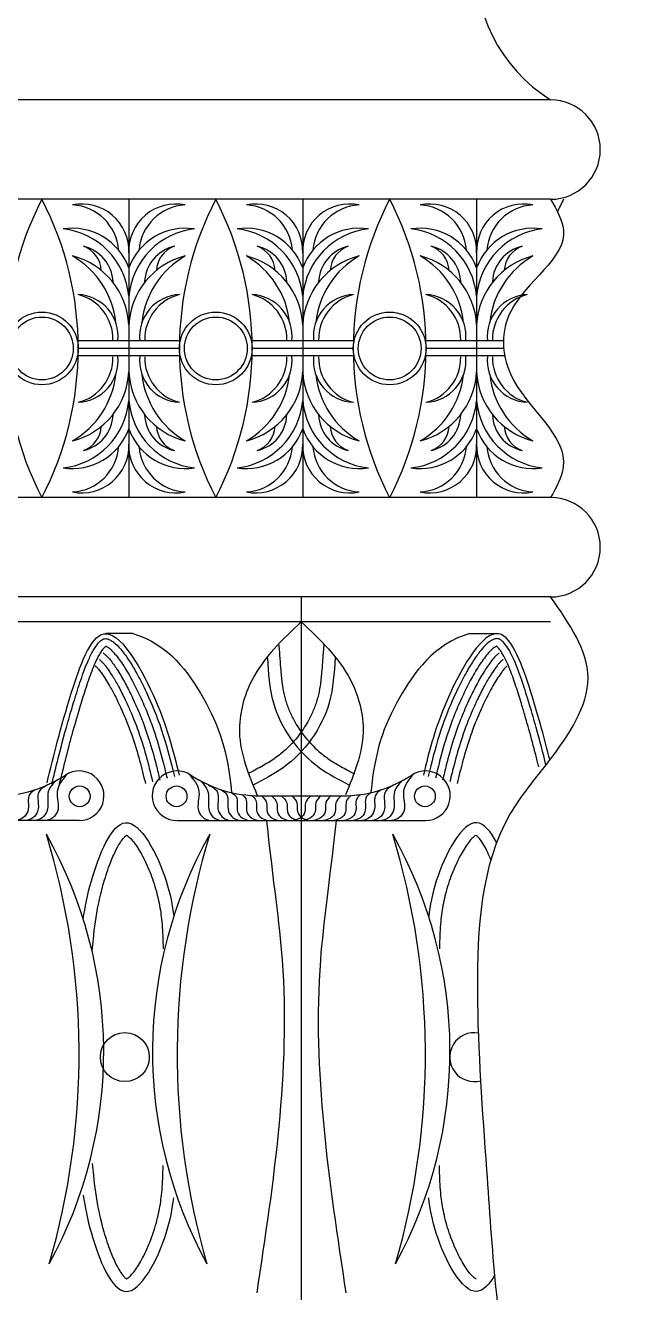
# Model space of a CAD drawing. Extents: x 15151 to 53333, y -36484 to -6005.
# Drawn here: x 44020.4 to 44164.4, y -13826.5 to -13526.6 of the extents above; entities that cross this region are included whole.
import ezdxf

# ---------------------------------------------------------------- set-up
doc = ezdxf.new("R2010")
doc.units = 0
doc.header["$MEASUREMENT"] = 0
for name, color, linetype in [('3', 3, 'CONTINUOUS'), ('4', 4, 'CONTINUOUS'), ('7', 7, 'CONTINUOUS')]:
    doc.layers.add(name, color=color, linetype=linetype)

# ---------------------------------------------------------------- blocks, each defined once
blk = doc.blocks.new('A$C79132812')
at = {"layer": '3'}
for p, q in [((689.8, 1717.17), (210.2, 1717.17)), ((520, 1677.17), (520, 1557.17)), ((590, 1677.17), (590, 1557.17)), ((660, 1677.17), (660, 1557.17)), ((540.36, 1620.17), (499.64, 1620.17)), ((540.36, 1617.17), (499.64, 1617.17)), ((610.36, 1620.17), (569.64, 1620.17)), ((610.36, 1617.17), (569.64, 1617.17)), ((670.8, 1620.17), (639.64, 1620.17)), ((670.9, 1617.17), (639.64, 1617.17)), ((540.36, 1614.17), (499.64, 1614.17)), ((540.36, 1614.17), (499.64, 1614.17)), ((610.36, 1614.17), (569.64, 1614.17)), ((610.36, 1614.17), (569.64, 1614.17)), ((671.31, 1614.17), (639.64, 1614.17)), ((671.31, 1614.17), (639.64, 1614.17)), ((689.8, 1517.17), (210.2, 1517.17)), ((589.41, 1517.17), (589.41, 1017.17)), ((689.8, 1507.17), (203.42, 1507.17)), ((521.64, 1502.4), (510.69, 1502.4)), ((657.18, 1502.4), (668.15, 1502.4)), ((572.58, 1437.17), (606.24, 1437.17)), ((500, 1427.17), (400, 1427.17)), ((539.41, 1427.17), (639.41, 1427.17))]:
    blk.add_line(p, q, dxfattribs=at)
for centre, radius in [((485, 1617.17), 14.64), ((485, 1617.17), 12.64), ((555, 1617.17), 14.64), ((555, 1617.17), 12.64), ((625, 1617.17), 14.64), ((625, 1617.17), 12.64), ((500.21, 1436.95), 4.18), ((539.2, 1436.95), 4.18), ((639.2, 1436.95), 4.18), ((518.39, 1332), 9.84)]:
    blk.add_circle(centre, radius, dxfattribs=at)
for centre, radius, start, end in [((600.67, 1617.17), 130.31, 152.5844, 207.4156), ((369.33, 1617.17), 130.31, 332.5844, 27.4156), ((501.11, 1656.39), 18.9, 357.7186, 101.5581), ((496.26, 1655.27), 19.67, 4.309, 86.8947), ((538.89, 1656.39), 18.9, 78.4419, 182.2814), ((543.74, 1655.27), 19.67, 93.1053, 175.691), ((670.67, 1617.17), 130.31, 152.5844, 207.4156), ((439.33, 1617.17), 130.31, 332.5844, 27.4156), ((571.11, 1656.39), 18.9, 357.7186, 101.5581), ((566.26, 1655.27), 19.67, 4.309, 86.8947), ((608.89, 1656.39), 18.9, 78.4419, 182.2814), ((613.74, 1655.27), 19.67, 93.1053, 175.691), ((740.67, 1617.17), 130.31, 152.5844, 207.4156), ((509.33, 1617.17), 130.31, 332.5844, 27.4156), ((641.11, 1656.39), 18.9, 357.7186, 101.5581), ((636.26, 1655.27), 19.67, 4.309, 86.8947), ((678.89, 1656.39), 18.9, 78.4419, 182.2814), ((683.74, 1655.27), 19.67, 93.1053, 175.691), ((810.67, 1617.17), 130.31, 152.5844, 155.0292), ((497.22, 1641.34), 24.2, 19.8702, 98.722), ((490.26, 1635.58), 29.85, 5.0414, 83.6775), ((549.74, 1635.58), 29.85, 96.3225, 174.9586), ((542.78, 1641.34), 24.2, 81.278, 160.1298), ((567.22, 1641.34), 24.2, 19.8702, 98.722), ((560.26, 1635.58), 29.85, 5.0414, 83.6775), ((619.74, 1635.58), 29.85, 96.3225, 174.9586), ((612.78, 1641.34), 24.2, 81.278, 160.1298), ((637.22, 1641.34), 24.2, 19.8702, 98.722), ((630.26, 1635.58), 29.85, 5.0414, 83.6775), ((689.74, 1635.58), 29.85, 96.3225, 174.9586), ((682.78, 1641.34), 24.2, 81.278, 160.1298), ((497.98, 1647.98), 10.94, 3.0309, 70.2122), ((498.24, 1643.26), 15.41, 2.5457, 77.0789), ((541.76, 1643.26), 15.41, 102.9211, 177.4543), ((542.02, 1647.98), 10.94, 109.7878, 176.9691), ((567.98, 1647.98), 10.94, 3.0309, 70.2122), ((568.24, 1643.26), 15.41, 2.5457, 77.0789), ((611.76, 1643.26), 15.41, 102.9211, 177.4543), ((612.02, 1647.98), 10.94, 109.7878, 176.9691), ((637.98, 1647.98), 10.94, 3.0309, 70.2122), ((638.24, 1643.26), 15.41, 2.5457, 77.0789), ((681.76, 1643.26), 15.41, 102.9211, 177.4543), ((682.02, 1647.98), 10.94, 109.7878, 176.9691), ((489.86, 1625.15), 30.18, 2.7959, 75.6746), ((479.58, 1623.79), 35.37, 6.2456, 59.8942), ((550.14, 1625.15), 30.18, 104.3254, 177.2041), ((560.42, 1623.79), 35.37, 120.1058, 173.7544), ((549.58, 1623.79), 35.37, 6.2456, 59.8942), ((559.86, 1625.15), 30.18, 2.7959, 75.6746), ((620.14, 1625.15), 30.18, 104.3254, 177.2041), ((630.42, 1623.79), 35.37, 120.1058, 173.7544), ((629.86, 1625.15), 30.18, 2.7959, 75.6746), ((619.58, 1623.79), 35.37, 6.2456, 59.8942), ((690.14, 1625.15), 30.18, 104.3254, 177.2041), ((700.42, 1623.79), 35.37, 120.1058, 173.7544), ((495.1, 1620.88), 18.52, 358.8044, 75.9594), ((498.91, 1622.07), 16.79, 353.888, 87.6627), ((541.09, 1622.07), 16.79, 92.3373, 186.112), ((544.9, 1620.88), 18.52, 104.0406, 181.1956), ((568.91, 1622.07), 16.79, 353.888, 87.6627), ((565.1, 1620.88), 18.52, 358.8044, 75.9594), ((611.09, 1622.07), 16.79, 92.3373, 186.112), ((614.9, 1620.88), 18.52, 104.0406, 181.1956), ((635.1, 1620.88), 18.52, 358.8044, 75.9594), ((638.91, 1622.07), 16.79, 353.888, 87.6627), ((681.09, 1622.07), 16.79, 92.3373, 186.112), ((684.9, 1620.88), 18.52, 104.0406, 181.1956), ((498.91, 1612.28), 16.79, 272.3373, 6.112), ((495.1, 1613.46), 18.52, 284.0406, 1.1956), ((541.09, 1612.28), 16.79, 173.888, 267.6627), ((544.9, 1613.46), 18.52, 178.8044, 255.9594), ((568.91, 1612.28), 16.79, 272.3373, 6.112), ((565.1, 1613.46), 18.52, 284.0406, 1.1956), ((611.09, 1612.28), 16.79, 173.888, 267.6627), ((614.9, 1613.46), 18.52, 178.8044, 255.9594), ((638.91, 1612.28), 16.79, 272.3373, 6.112), ((635.1, 1613.46), 18.52, 284.0406, 1.1956), ((681.09, 1612.28), 16.79, 173.888, 267.6627), ((684.9, 1613.46), 18.52, 178.8044, 255.9594), ((489.86, 1609.2), 30.18, 284.3254, 357.2041), ((479.58, 1610.56), 35.37, 300.1058, 353.7544), ((550.14, 1609.2), 30.18, 182.7959, 255.6746), ((560.42, 1610.56), 35.37, 186.2456, 239.8942), ((559.86, 1609.2), 30.18, 284.3254, 357.2041), ((549.58, 1610.56), 35.37, 300.1058, 353.7544), ((620.14, 1609.2), 30.18, 182.7959, 255.6746), ((630.42, 1610.56), 35.37, 186.2456, 239.8942), ((629.86, 1609.2), 30.18, 284.3254, 357.2041), ((619.58, 1610.56), 35.37, 300.1058, 353.7544), ((690.14, 1609.2), 30.18, 182.7959, 255.6746), ((700.42, 1610.56), 35.37, 186.2456, 239.8942), ((490.26, 1598.76), 29.85, 276.3225, 354.9586), ((549.74, 1598.76), 29.85, 185.0414, 263.6775), ((560.26, 1598.76), 29.85, 276.3225, 354.9586), ((619.74, 1598.76), 29.85, 185.0414, 263.6775), ((630.26, 1598.76), 29.85, 276.3225, 354.9586), ((689.74, 1598.76), 29.85, 185.0414, 263.6775), ((498.24, 1591.09), 15.41, 282.9211, 357.4543), ((541.76, 1591.09), 15.41, 182.5457, 257.0789), ((568.24, 1591.09), 15.41, 282.9211, 357.4543), ((611.76, 1591.09), 15.41, 182.5457, 257.0789), ((638.24, 1591.09), 15.41, 282.9211, 357.4543), ((681.76, 1591.09), 15.41, 182.5457, 257.0789), ((497.22, 1593.01), 24.2, 261.278, 340.1298), ((497.98, 1586.36), 10.94, 289.7878, 356.9691), ((542.78, 1593.01), 24.2, 199.8702, 278.722), ((542.02, 1586.36), 10.94, 183.0309, 250.2122), ((567.22, 1593.01), 24.2, 261.278, 340.1298), ((567.98, 1586.36), 10.94, 289.7878, 356.9691), ((612.78, 1593.01), 24.2, 199.8702, 278.722), ((612.02, 1586.36), 10.94, 183.0309, 250.2122), ((637.22, 1593.01), 24.2, 261.278, 340.1298), ((637.98, 1586.36), 10.94, 289.7878, 356.9691), ((682.78, 1593.01), 24.2, 199.8702, 278.722), ((682.02, 1586.36), 10.94, 183.0309, 250.2122), ((501.11, 1577.95), 18.9, 258.4419, 2.2814), ((496.26, 1579.08), 19.67, 273.1053, 355.691), ((538.89, 1577.95), 18.9, 177.7186, 281.5581), ((543.74, 1579.08), 19.67, 184.309, 266.8947), ((571.11, 1577.95), 18.9, 258.4419, 2.2814), ((566.26, 1579.08), 19.67, 273.1053, 355.691), ((608.89, 1577.95), 18.9, 177.7186, 281.5581), ((613.74, 1579.08), 19.67, 184.309, 266.8947), ((641.11, 1577.95), 18.9, 258.4419, 2.2814), ((636.26, 1579.08), 19.67, 273.1053, 355.691), ((678.89, 1577.95), 18.9, 177.7186, 281.5581), ((683.74, 1579.08), 19.67, 184.309, 266.8947), ((466.83, 1487.17), 50, 270, 303.5573), ((500, 1437.17), 10, 270, 123.5573), ((539.41, 1437.17), 10, 56.4427, 270), ((572.58, 1487.17), 50, 236.4427, 270), ((606.24, 1487.17), 50, 270, 303.5573), ((639.41, 1437.17), 10, 270, 123.5573), ((332.55, 1334.2), 177.33, 331.2126, 29.5518), ((196.76, 1333.29), 303.21, 343.8207, 16.9438), ((706.86, 1334.2), 177.33, 150.4482, 208.7874), ((842.65, 1333.29), 303.21, 163.0562, 196.1793), ((336.17, 1333.29), 303.21, 343.8207, 16.9438), ((471.96, 1334.2), 177.33, 331.2126, 29.5518), ((659.04, 1331.99), 9.84, 79.7082, 285.7338)]:
    blk.add_arc(centre, radius, start, end, dxfattribs=at)
for points in [[(589.41, 1507.17), (569.64, 1483.81), (564.52, 1462.66), (571.57, 1437.58)], [(589.41, 1507.17), (609.18, 1483.81), (614.3, 1462.66), (607.25, 1437.58)], [(487.08, 1442.35), (496.96, 1478.79), (509.87, 1502.33), (529.63, 1478.03), (540.26, 1445.39)], [(603.02, 1492.66), (600.65, 1474.6), (582.1, 1448.47), (570.21, 1441.58)], [(575.8, 1492.66), (578.17, 1474.6), (596.72, 1448.47), (608.61, 1441.58)], [(490.99, 1443.58), (487.58, 1438.84), (486.99, 1430.85), (485.07, 1428.33), (482.25, 1427.15)], [(490.99, 1443.58), (487.58, 1438.84), (486.99, 1430.85), (485.07, 1428.33), (482.25, 1427.15)], [(495.27, 1446.01), (491.18, 1438.84), (491.27, 1430.85), (489.34, 1428.33), (486.53, 1427.15)], [(495.27, 1446.01), (491.18, 1438.84), (491.27, 1430.85), (489.34, 1428.33), (486.53, 1427.15)], [(544.14, 1446.01), (548.24, 1438.84), (548.14, 1430.85), (550.07, 1428.33), (552.88, 1427.15)], [(544.14, 1446.01), (548.24, 1438.84), (548.14, 1430.85), (550.07, 1428.33), (552.88, 1427.15)], [(548.42, 1443.58), (551.83, 1438.84), (552.42, 1430.85), (554.34, 1428.33), (557.16, 1427.15)], [(548.42, 1443.58), (551.83, 1438.84), (552.42, 1430.85), (554.34, 1428.33), (557.16, 1427.15)], [(630.4, 1443.58), (626.99, 1438.84), (626.4, 1430.85), (624.48, 1428.33), (621.66, 1427.15)], [(630.4, 1443.58), (626.99, 1438.84), (626.4, 1430.85), (624.48, 1428.33), (621.66, 1427.15)], [(634.68, 1446.01), (630.59, 1438.84), (630.68, 1430.85), (628.75, 1428.33), (625.94, 1427.15)], [(634.68, 1446.01), (630.59, 1438.84), (630.68, 1430.85), (628.75, 1428.33), (625.94, 1427.15)], [(482.17, 1439.56), (480.13, 1437.84), (479.28, 1430.85), (477.35, 1428.33), (474.54, 1427.15)], [(482.17, 1439.56), (480.13, 1437.84), (479.28, 1430.85), (477.35, 1428.33), (474.54, 1427.15)], [(487.29, 1441.5), (483.88, 1438.84), (483.29, 1430.85), (481.36, 1428.33), (478.55, 1427.15)], [(487.29, 1441.5), (483.88, 1438.84), (483.29, 1430.85), (481.36, 1428.33), (478.55, 1427.15)], [(552.12, 1441.5), (555.53, 1438.84), (556.12, 1430.85), (558.05, 1428.33), (560.86, 1427.15)], [(552.12, 1441.5), (555.53, 1438.84), (556.12, 1430.85), (558.05, 1428.33), (560.86, 1427.15)], [(557.24, 1439.56), (559.28, 1437.84), (560.13, 1430.85), (562.06, 1428.33), (564.87, 1427.15)], [(557.24, 1439.56), (559.28, 1437.84), (560.13, 1430.85), (562.06, 1428.33), (564.87, 1427.15)], [(561.3, 1438.5), (563.14, 1436.81), (563.79, 1430.67), (565.72, 1428.16), (568.48, 1427.22)], [(561.3, 1438.5), (563.14, 1436.81), (563.79, 1430.67), (565.72, 1428.16), (568.48, 1427.22)], [(617.52, 1438.5), (615.68, 1436.81), (615.03, 1430.67), (613.1, 1428.16), (610.34, 1427.22)], [(617.52, 1438.5), (615.68, 1436.81), (615.03, 1430.67), (613.1, 1428.16), (610.34, 1427.22)], [(621.58, 1439.56), (619.54, 1437.84), (618.69, 1430.85), (616.76, 1428.33), (613.95, 1427.15)], [(621.58, 1439.56), (619.54, 1437.84), (618.69, 1430.85), (616.76, 1428.33), (613.95, 1427.15)], [(626.7, 1441.5), (623.29, 1438.84), (622.7, 1430.85), (620.77, 1428.33), (617.96, 1427.15)], [(626.7, 1441.5), (623.29, 1438.84), (622.7, 1430.85), (620.77, 1428.33), (617.96, 1427.15)], [(565.56, 1437.71), (567.1, 1435.88), (567.53, 1430.67), (569.46, 1428.16), (572.22, 1427.22)], [(565.56, 1437.71), (567.1, 1435.88), (567.53, 1430.67), (569.46, 1428.16), (572.22, 1427.22)], [(569.36, 1437.36), (571.14, 1435.28), (571.57, 1430.67), (573.5, 1428.16), (576.26, 1427.22)], [(569.36, 1437.36), (571.14, 1435.28), (571.57, 1430.67), (573.5, 1428.16), (576.26, 1427.22)], [(573.37, 1437.15), (575.44, 1434.38), (575.73, 1430.67), (577.65, 1428.16), (580.42, 1427.22)], [(573.37, 1437.15), (575.44, 1434.38), (575.73, 1430.67), (577.65, 1428.16), (580.42, 1427.22)], [(577.48, 1437.15), (579.54, 1434.38), (579.83, 1430.67), (581.75, 1428.16), (584.52, 1427.22)], [(577.48, 1437.15), (579.54, 1434.38), (579.83, 1430.67), (581.75, 1428.16), (584.52, 1427.22)], [(581.51, 1437.15), (583.57, 1434.38), (583.86, 1430.67), (585.79, 1428.16), (588.55, 1427.22)], [(581.51, 1437.15), (583.57, 1434.38), (583.86, 1430.67), (585.79, 1428.16), (588.55, 1427.22)], [(585.61, 1437.15), (587.67, 1434.38), (587.96, 1430.67), (589.89, 1428.16), (592.65, 1427.22)], [(585.61, 1437.15), (587.67, 1434.38), (587.96, 1430.67), (589.89, 1428.16), (592.65, 1427.22)], [(593.21, 1437.15), (591.15, 1434.38), (590.86, 1430.67), (588.93, 1428.16), (586.17, 1427.22)], [(593.21, 1437.15), (591.15, 1434.38), (590.86, 1430.67), (588.93, 1428.16), (586.17, 1427.22)], [(597.31, 1437.15), (595.25, 1434.38), (594.96, 1430.67), (593.03, 1428.16), (590.27, 1427.22)], [(597.31, 1437.15), (595.25, 1434.38), (594.96, 1430.67), (593.03, 1428.16), (590.27, 1427.22)], [(601.34, 1437.15), (599.28, 1434.38), (598.99, 1430.67), (597.07, 1428.16), (594.3, 1427.22)], [(601.34, 1437.15), (599.28, 1434.38), (598.99, 1430.67), (597.07, 1428.16), (594.3, 1427.22)], [(605.45, 1437.15), (603.38, 1434.38), (603.09, 1430.67), (601.17, 1428.16), (598.4, 1427.22)], [(605.45, 1437.15), (603.38, 1434.38), (603.09, 1430.67), (601.17, 1428.16), (598.4, 1427.22)], [(609.46, 1437.36), (607.68, 1435.28), (607.25, 1430.67), (605.32, 1428.16), (602.56, 1427.22)], [(609.46, 1437.36), (607.68, 1435.28), (607.25, 1430.67), (605.32, 1428.16), (602.56, 1427.22)], [(613.26, 1437.71), (611.72, 1435.88), (611.29, 1430.67), (609.36, 1428.16), (606.6, 1427.22)], [(613.26, 1437.71), (611.72, 1435.88), (611.29, 1430.67), (609.36, 1428.16), (606.6, 1427.22)]]:
    blk.add_spline(points, degree=3, dxfattribs=at)
for points, knots in [([(489.02, 1441.88), (489.61, 1444.3), (490.2, 1446.71), (492.02, 1454.07), (493.31, 1459.12), (495.65, 1467.52), (496.52, 1470.53), (497.87, 1474.99), (498.27, 1476.3), (499.52, 1480.29), (500.41, 1483.08), (502.09, 1487.77), (502.83, 1489.72), (504.27, 1492.99), (504.95, 1494.37), (506.32, 1496.77), (507.02, 1497.8), (508.14, 1499.07), (508.56, 1499.46), (509.28, 1499.98), (509.58, 1500.15), (510.12, 1500.35), (510.35, 1500.39), (510.87, 1500.41), (511.16, 1500.37), (511.82, 1500.18), (512.18, 1500.03), (512.98, 1499.59), (513.41, 1499.31), (514.76, 1498.25), (515.75, 1497.27), (517.75, 1494.93), (518.76, 1493.55), (520.78, 1490.54), (521.78, 1488.91), (523.94, 1485.1), (525.09, 1482.9), (526.79, 1479.41), (527.39, 1478.12), (529.74, 1472.92), (531.19, 1469.26), (534.5, 1459.9), (535.95, 1454.53), (537.62, 1447.79), (537.97, 1446.35), (538.32, 1444.91)], [0, 0, 0, 0, 8.341941, 8.341941, 25.025824, 25.025824, 33.76745, 33.76745, 37.263861, 37.263861, 44.256683, 44.256683, 49.482402, 49.482402, 53.862154, 53.862154, 58.241906, 58.241906, 61.065184, 61.065184, 63.392367, 63.392367, 65.71955, 65.71955, 68.046734, 68.046734, 70.373917, 70.373917, 72.701101, 72.701101, 77.44031, 77.44031, 82.179519, 82.179519, 86.918728, 86.918728, 92.762896, 92.762896, 96.225753, 96.225753, 107.031878, 107.031878, 125.29232, 125.29232, 130.248302, 130.248302, 130.248302, 130.248302]), ([(521.64, 1502.4), (535.99, 1498.28), (553.54, 1473.35), (559.73, 1455.35), (561.39, 1438.44)], [65.848811, 65.848811, 65.848811, 65.848811, 95.913827, 130.248302, 130.248302, 130.248302, 130.248302]), ([(657.18, 1502.4), (642.83, 1498.28), (625.28, 1473.35), (619.09, 1455.35), (617.43, 1438.44)], [65.848811, 65.848811, 65.848811, 65.848811, 95.913827, 130.248302, 130.248302, 130.248302, 130.248302]), ([(689.48, 1451.58), (687.45, 1459.68), (682.89, 1476.8), (669.51, 1515.46), (645.61, 1474.39), (640.98, 1455.35), (638.56, 1445.39)], [10.514127, 10.514127, 10.514127, 10.514127, 37.756103, 64.602266, 95.913827, 130.248302, 130.248302, 130.248302, 130.248302]), ([(687.92, 1449.55), (686.74, 1454.34), (685.47, 1459.27), (683.17, 1467.52), (682.3, 1470.53), (680.95, 1474.99), (680.55, 1476.3), (679.3, 1480.29), (678.41, 1483.08), (676.74, 1487.77), (675.99, 1489.72), (674.55, 1492.99), (673.88, 1494.37), (672.5, 1496.77), (671.8, 1497.8), (670.68, 1499.07), (670.26, 1499.46), (669.54, 1499.98), (669.24, 1500.15), (668.7, 1500.35), (668.47, 1500.39), (667.95, 1500.41), (667.66, 1500.37), (667, 1500.18), (666.64, 1500.03), (665.84, 1499.59), (665.41, 1499.31), (664.06, 1498.25), (663.07, 1497.27), (661.07, 1494.93), (660.06, 1493.55), (658.04, 1490.54), (657.04, 1488.91), (654.88, 1485.1), (653.74, 1482.9), (652.03, 1479.41), (651.43, 1478.12), (649.08, 1472.92), (647.63, 1469.26), (644.32, 1459.9), (642.88, 1454.53), (641.2, 1447.79), (640.85, 1446.35), (640.5, 1444.91)], [8.780139, 8.780139, 8.780139, 8.780139, 25.025824, 25.025824, 33.76745, 33.76745, 37.263861, 37.263861, 44.256683, 44.256683, 49.482402, 49.482402, 53.862154, 53.862154, 58.241906, 58.241906, 61.065184, 61.065184, 63.392367, 63.392367, 65.71955, 65.71955, 68.046734, 68.046734, 70.373917, 70.373917, 72.701101, 72.701101, 77.44031, 77.44031, 82.179519, 82.179519, 86.918728, 86.918728, 92.762896, 92.762896, 96.225753, 96.225753, 107.031878, 107.031878, 125.29232, 125.29232, 130.248302, 130.248302, 130.248302, 130.248302]), ([(491.94, 1441.17), (492.35, 1442.87), (492.76, 1444.56), (494.02, 1449.68), (494.88, 1453.13), (496.25, 1458.37), (496.69, 1460.03), (498.09, 1465.14), (499.11, 1468.71), (500.62, 1473.73), (501, 1474.95), (502.16, 1478.68), (502.98, 1481.28), (504.72, 1486.29), (505.64, 1488.7), (507.01, 1491.74), (507.44, 1492.62), (508.24, 1494.11), (508.6, 1494.72), (509.31, 1495.79), (509.65, 1496.24), (510.19, 1496.86), (510.41, 1497.07), (510.66, 1497.28), (510.72, 1497.32), (510.77, 1497.36)], [0, 0, 0, 0, 5.85766, 5.85766, 17.572979, 17.572979, 22.87564, 22.87564, 33.480964, 33.480964, 36.785349, 36.785349, 43.394119, 43.394119, 50.002889, 50.002889, 52.991099, 52.991099, 55.599234, 55.599234, 58.207369, 58.207369, 60.376471, 60.376471, 61.345049, 61.345049, 61.345049, 61.345049]), ([(509.67, 1494.56), (509.69, 1494.56), (509.72, 1494.54), (509.85, 1494.46), (509.98, 1494.37), (510.25, 1494.17), (510.38, 1494.06), (510.68, 1493.79), (510.85, 1493.63), (511.2, 1493.29), (511.39, 1493.09), (511.97, 1492.46), (512.39, 1491.98), (513.26, 1490.87), (513.71, 1490.26), (514.63, 1488.95), (515.1, 1488.25), (516.59, 1485.9), (517.63, 1484.11), (519.62, 1480.4), (520.58, 1478.48), (522.06, 1475.36), (522.61, 1474.15), (523.64, 1471.8), (524.13, 1470.65), (525.05, 1468.39), (525.48, 1467.29), (526.7, 1464.04), (527.42, 1461.95), (529.21, 1456.34), (530.14, 1452.92), (531.52, 1447.5), (532, 1445.51), (532.49, 1443.5)], [70.114524, 70.114524, 70.114524, 70.114524, 71.036234, 71.036234, 72.593695, 72.593695, 73.808868, 73.808868, 75.02404, 75.02404, 76.239212, 76.239212, 78.669556, 78.669556, 81.099901, 81.099901, 83.530245, 83.530245, 88.844578, 88.844578, 94.158911, 94.158911, 97.587594, 97.587594, 101.016276, 101.016276, 104.444958, 104.444958, 111.302323, 111.302323, 123.298626, 123.298626, 130.248302, 130.248302, 130.248302, 130.248302]), ([(510.77, 1497.36), (510.83, 1497.34), (510.9, 1497.3), (511.13, 1497.19), (511.29, 1497.1), (511.66, 1496.86), (511.87, 1496.71), (512.32, 1496.34), (512.57, 1496.13), (513.32, 1495.43), (513.86, 1494.86), (514.98, 1493.55), (515.56, 1492.81), (516.73, 1491.2), (517.33, 1490.32), (519.09, 1487.58), (520.25, 1485.57), (522.48, 1481.41), (523.54, 1479.27), (525.07, 1475.98), (525.6, 1474.8), (526.6, 1472.5), (527.07, 1471.38), (528.41, 1468.07), (529.2, 1465.95), (531.33, 1459.77), (532.44, 1455.89), (534.13, 1449.44), (534.76, 1446.84), (535.4, 1444.21)], [68.809994, 68.809994, 68.809994, 68.809994, 69.856146, 69.856146, 71.379865, 71.379865, 72.903584, 72.903584, 74.427303, 74.427303, 77.365029, 77.365029, 80.302755, 80.302755, 83.240482, 83.240482, 89.015495, 89.015495, 94.790508, 94.790508, 98.088393, 98.088393, 101.386278, 101.386278, 107.982047, 107.982047, 121.173586, 121.173586, 130.248302, 130.248302, 130.248302, 130.248302]), ([(598.51, 1498.36), (597.99, 1492.26), (597.95, 1491.57), (597.82, 1489.51), (597.73, 1488.16), (597.46, 1484.99), (597.27, 1483.2), (596.75, 1479.82), (596.43, 1478.22), (595.83, 1475.92), (595.62, 1475.18), (595.13, 1473.71), (594.87, 1472.98), (594.01, 1470.8), (593.34, 1469.36), (591.1, 1465.15), (589.28, 1462.46), (585.14, 1457.54), (582.82, 1455.3), (579.56, 1452.78), (578.77, 1452.22), (577.15, 1451.13), (576.31, 1450.61), (573.73, 1449.07), (571.92, 1448.09), (569.35, 1446.75), (568.64, 1446.39), (567.93, 1446.02)], [0, 0, 0, 0, 2.076355, 2.076355, 6.229064, 6.229064, 11.958127, 11.958127, 17.385147, 17.385147, 19.99202, 19.99202, 22.598893, 22.598893, 27.812639, 27.812639, 38.240131, 38.240131, 48.667623, 48.667623, 51.897343, 51.897343, 55.127064, 55.127064, 61.586505, 61.586505, 63.996115, 63.996115, 63.996115, 63.996115]), ([(580.31, 1498.36), (580.83, 1492.26), (580.87, 1491.57), (581, 1489.51), (581.09, 1488.16), (581.36, 1484.99), (581.55, 1483.2), (582.07, 1479.82), (582.39, 1478.22), (582.99, 1475.92), (583.21, 1475.18), (583.69, 1473.71), (583.95, 1472.98), (584.81, 1470.8), (585.48, 1469.36), (587.72, 1465.15), (589.54, 1462.46), (593.68, 1457.54), (596.01, 1455.3), (599.26, 1452.78), (600.05, 1452.22), (601.67, 1451.13), (602.51, 1450.61), (605.09, 1449.07), (606.9, 1448.09), (609.47, 1446.75), (610.18, 1446.39), (610.89, 1446.02)], [0, 0, 0, 0, 2.076355, 2.076355, 6.229064, 6.229064, 11.958127, 11.958127, 17.385147, 17.385147, 19.99202, 19.99202, 22.598893, 22.598893, 27.812639, 27.812639, 38.240131, 38.240131, 48.667623, 48.667623, 51.897343, 51.897343, 55.127064, 55.127064, 61.586505, 61.586505, 63.996115, 63.996115, 63.996115, 63.996115]), ([(668.05, 1497.36), (667.99, 1497.34), (667.92, 1497.3), (667.7, 1497.19), (667.53, 1497.1), (667.16, 1496.86), (666.95, 1496.71), (666.5, 1496.34), (666.25, 1496.13), (665.5, 1495.43), (664.96, 1494.86), (663.84, 1493.55), (663.26, 1492.81), (662.09, 1491.2), (661.49, 1490.32), (659.73, 1487.58), (658.57, 1485.57), (656.34, 1481.41), (655.28, 1479.27), (653.75, 1475.98), (653.22, 1474.8), (652.22, 1472.5), (651.75, 1471.38), (650.41, 1468.07), (649.62, 1465.95), (647.49, 1459.77), (646.38, 1455.89), (644.69, 1449.44), (644.06, 1446.84), (643.42, 1444.21)], [68.809994, 68.809994, 68.809994, 68.809994, 69.856146, 69.856146, 71.379865, 71.379865, 72.903584, 72.903584, 74.427303, 74.427303, 77.365029, 77.365029, 80.302755, 80.302755, 83.240481, 83.240481, 89.015493, 89.015493, 94.790505, 94.790505, 98.088384, 98.088384, 101.386263, 101.386263, 107.982021, 107.982021, 121.173537, 121.173537, 130.248302, 130.248302, 130.248302, 130.248302]), ([(669.15, 1494.56), (669.13, 1494.56), (669.1, 1494.54), (668.97, 1494.46), (668.84, 1494.37), (668.57, 1494.17), (668.44, 1494.06), (668.14, 1493.79), (667.97, 1493.63), (667.62, 1493.29), (667.43, 1493.09), (666.85, 1492.46), (666.44, 1491.98), (665.56, 1490.87), (665.11, 1490.26), (664.19, 1488.95), (663.72, 1488.25), (662.23, 1485.9), (661.19, 1484.11), (659.2, 1480.4), (658.24, 1478.48), (656.76, 1475.36), (656.21, 1474.15), (655.18, 1471.8), (654.69, 1470.65), (653.77, 1468.39), (653.34, 1467.29), (652.12, 1464.04), (651.4, 1461.95), (649.61, 1456.34), (648.68, 1452.92), (647.3, 1447.5), (646.82, 1445.51), (646.33, 1443.5)], [70.114524, 70.114524, 70.114524, 70.114524, 71.036234, 71.036234, 72.593695, 72.593695, 73.808867, 73.808867, 75.024039, 75.024039, 76.239211, 76.239211, 78.669555, 78.669555, 81.099899, 81.099899, 83.530242, 83.530242, 88.844577, 88.844577, 94.158911, 94.158911, 97.587592, 97.587592, 101.016272, 101.016272, 104.444953, 104.444953, 111.302315, 111.302315, 123.298619, 123.298619, 130.248302, 130.248302, 130.248302, 130.248302]), ([(685.01, 1448.83), (684.61, 1450.43), (684.21, 1452.04), (682.95, 1456.95), (682.06, 1460.33), (680.64, 1465.41), (680.2, 1466.95), (679.28, 1470.14), (678.78, 1471.79), (677.94, 1474.58), (677.59, 1475.7), (676.88, 1477.97), (676.52, 1479.12), (675.39, 1482.59), (674.6, 1484.9), (673.13, 1488.74), (672.47, 1490.33), (671.27, 1492.86), (670.73, 1493.86), (669.79, 1495.4), (669.36, 1496), (668.81, 1496.66), (668.63, 1496.85), (668.33, 1497.15), (668.19, 1497.26), (668.08, 1497.34), (668.07, 1497.35), (668.05, 1497.36)], [8.780139, 8.780139, 8.780139, 8.780139, 14.220452, 14.220452, 25.101077, 25.101077, 29.692164, 29.692164, 34.354613, 34.354613, 37.350252, 37.350252, 40.345891, 40.345891, 46.337168, 46.337168, 51.02473, 51.02473, 54.73876, 54.73876, 57.850193, 57.850193, 59.454415, 59.454415, 61.058637, 61.058637, 61.345049, 61.345049, 61.345049, 61.345049]), ([(506.47, 1489.5), (506.48, 1489.49), (506.51, 1489.47), (506.6, 1489.39), (506.68, 1489.32), (506.87, 1489.13), (506.98, 1489.02), (507.38, 1488.59), (507.72, 1488.2), (508.41, 1487.33), (508.75, 1486.87), (509.46, 1485.88), (509.83, 1485.33), (511.28, 1483.1), (512.41, 1481.16), (514.59, 1477.07), (515.65, 1474.92), (517.09, 1471.79), (517.54, 1470.77), (518.41, 1468.77), (518.81, 1467.8), (519.97, 1464.93), (520.66, 1463.08), (522.48, 1457.85), (523.45, 1454.59), (525.15, 1448.29), (525.89, 1445.24), (526.66, 1442.08)], [72.969376, 72.969376, 72.969376, 72.969376, 73.705539, 73.705539, 74.865601, 74.865601, 76.025662, 76.025662, 78.628291, 78.628291, 80.798844, 80.798844, 82.969397, 82.969397, 89.145146, 89.145146, 95.320894, 95.320894, 98.390205, 98.390205, 101.459516, 101.459516, 107.598138, 107.598138, 119.338393, 119.338393, 130.248302, 130.248302, 130.248302, 130.248302]), ([(508.2, 1491.95), (508.22, 1491.94), (508.25, 1491.91), (508.38, 1491.82), (508.52, 1491.7), (508.89, 1491.35), (509.12, 1491.13), (509.61, 1490.6), (509.87, 1490.29), (510.44, 1489.6), (510.74, 1489.22), (511.8, 1487.79), (512.61, 1486.6), (514.23, 1483.99), (515.05, 1482.56), (516.78, 1479.36), (517.69, 1477.57), (519.26, 1474.28), (519.93, 1472.79), (521.19, 1469.91), (521.77, 1468.52), (523.31, 1464.59), (524.18, 1462.15), (526.04, 1456.44), (526.94, 1453.24), (528.4, 1447.63), (528.98, 1445.24), (529.57, 1442.79)], [71.729633, 71.729633, 71.729633, 71.729633, 72.558732, 72.558732, 74.379014, 74.379014, 76.199295, 76.199295, 78.019577, 78.019577, 79.839858, 79.839858, 84.219702, 84.219702, 88.599546, 88.599546, 93.693341, 93.693341, 98.0002, 98.0002, 102.307058, 102.307058, 110.400104, 110.400104, 121.80083, 121.80083, 130.248302, 130.248302, 130.248302, 130.248302]), ([(670.62, 1491.95), (670.6, 1491.94), (670.57, 1491.91), (670.44, 1491.82), (670.3, 1491.7), (669.93, 1491.35), (669.7, 1491.13), (669.21, 1490.6), (668.95, 1490.29), (668.38, 1489.6), (668.08, 1489.22), (667.02, 1487.79), (666.22, 1486.6), (664.59, 1483.99), (663.77, 1482.56), (662.04, 1479.36), (661.13, 1477.57), (659.56, 1474.28), (658.89, 1472.79), (657.63, 1469.91), (657.06, 1468.52), (655.51, 1464.59), (654.64, 1462.15), (652.78, 1456.44), (651.88, 1453.24), (650.42, 1447.63), (649.84, 1445.24), (649.25, 1442.79)], [71.729633, 71.729633, 71.729633, 71.729633, 72.558732, 72.558732, 74.379014, 74.379014, 76.199295, 76.199295, 78.019577, 78.019577, 79.839858, 79.839858, 84.219709, 84.219709, 88.59956, 88.59956, 93.693332, 93.693332, 98.000174, 98.000174, 102.307015, 102.307015, 110.400069, 110.400069, 121.800808, 121.800808, 130.248302, 130.248302, 130.248302, 130.248302]), ([(672.35, 1489.5), (672.34, 1489.49), (672.31, 1489.47), (672.22, 1489.39), (672.14, 1489.32), (671.95, 1489.13), (671.84, 1489.02), (671.44, 1488.59), (671.1, 1488.2), (670.41, 1487.33), (670.07, 1486.87), (669.36, 1485.88), (668.99, 1485.33), (667.54, 1483.1), (666.41, 1481.16), (664.23, 1477.07), (663.17, 1474.92), (661.73, 1471.79), (661.28, 1470.77), (660.41, 1468.77), (660.01, 1467.8), (658.85, 1464.93), (658.16, 1463.08), (656.34, 1457.85), (655.37, 1454.59), (653.67, 1448.29), (652.93, 1445.24), (652.16, 1442.08)], [72.969376, 72.969376, 72.969376, 72.969376, 73.705539, 73.705539, 74.8656, 74.8656, 76.025662, 76.025662, 78.62829, 78.62829, 80.79884, 80.79884, 82.969391, 82.969391, 89.145135, 89.145135, 95.32088, 95.32088, 98.390187, 98.390187, 101.459494, 101.459494, 107.598108, 107.598108, 119.338339, 119.338339, 130.248302, 130.248302, 130.248302, 130.248302]), ([(501.66, 1387.55), (502.34, 1392.24), (505.11, 1406.5), (518.29, 1439.11), (534.84, 1407.46), (537.58, 1393), (538.08, 1388.57)], [13.294967, 13.294967, 13.294967, 13.294967, 27.978625, 55.162998, 83.704813, 97.383112, 97.383112, 97.383112, 97.383112]), ([(575.39, 1427.17), (578.15, 1401.81), (587.4, 1342.18), (578.25, 1281.87), (571.46, 1237.11)], [20.668355, 20.668355, 20.668355, 20.668355, 67.339255, 201.630009, 201.630009, 201.630009, 201.630009]), ([(603.44, 1427.17), (600.67, 1401.81), (591.42, 1342.18), (600.57, 1281.87), (607.36, 1237.11)], [20.668355, 20.668355, 20.668355, 20.668355, 67.339255, 201.630009, 201.630009, 201.630009, 201.630009]), ([(668.12, 1418.23), (665.75, 1422.79), (657.32, 1432.96), (643.98, 1407.46), (641.24, 1393), (640.74, 1388.57)], [41.458611, 41.458611, 41.458611, 41.458611, 55.162998, 83.704813, 97.383112, 97.383112, 97.383112, 97.383112]), ([(505.28, 1374.81), (505.43, 1376.38), (505.57, 1377.94), (506.19, 1384.04), (506.76, 1388.59), (508.06, 1394.92), (508.36, 1396.28), (509, 1398.88), (509.33, 1400.12), (510.41, 1403.95), (511.26, 1406.64), (512.92, 1411.12), (513.69, 1412.96), (515.09, 1415.88), (515.71, 1417.04), (516.81, 1418.79), (517.28, 1419.46), (518.07, 1420.4), (518.39, 1420.73), (518.82, 1421.09), (518.96, 1421.19), (519.06, 1421.25)], [0, 0, 0, 0, 5.206387, 5.206387, 20.395666, 20.395666, 24.39787, 24.39787, 27.876878, 27.876878, 34.834892, 34.834892, 40.037855, 40.037855, 44.041286, 44.041286, 47.231806, 47.231806, 49.83463, 49.83463, 51.549226, 51.549226, 51.549226, 51.549226]), ([(519.06, 1421.25), (519.12, 1421.22), (519.2, 1421.18), (519.56, 1420.96), (519.95, 1420.67), (520.85, 1419.82), (521.35, 1419.27), (522.39, 1417.96), (522.93, 1417.2), (524.02, 1415.52), (524.56, 1414.6), (526.29, 1411.44), (527.43, 1408.98), (528.92, 1405.24), (529.39, 1403.98), (530.29, 1401.35), (530.71, 1399.99), (531.43, 1397.36), (531.74, 1396.08), (532.54, 1392.33), (532.9, 1389.93), (533.48, 1384.58), (533.62, 1381.64), (533.75, 1377.63), (533.78, 1376.6), (533.8, 1375.56)], [58.970778, 58.970778, 58.970778, 58.970778, 60.03148, 60.03148, 63.070763, 63.070763, 66.110045, 66.110045, 69.149328, 69.149328, 72.18861, 72.18861, 78.984213, 78.984213, 82.41534, 82.41534, 86.27132, 86.27132, 90.127299, 90.127299, 97.839258, 97.839258, 107.738965, 107.738965, 111.143739, 111.143739, 111.143739, 111.143739]), ([(659.76, 1421.25), (659.7, 1421.22), (659.62, 1421.18), (659.26, 1420.96), (658.87, 1420.67), (657.97, 1419.82), (657.47, 1419.27), (656.43, 1417.96), (655.89, 1417.2), (654.8, 1415.52), (654.26, 1414.6), (652.53, 1411.44), (651.39, 1408.98), (649.9, 1405.24), (649.43, 1403.98), (648.53, 1401.35), (648.12, 1399.99), (647.39, 1397.36), (647.08, 1396.08), (646.28, 1392.33), (645.92, 1389.93), (645.34, 1384.58), (645.2, 1381.64), (645.07, 1377.63), (645.05, 1376.6), (645.02, 1375.56)], [58.970778, 58.970778, 58.970778, 58.970778, 60.03148, 60.03148, 63.070763, 63.070763, 66.110045, 66.110045, 69.149328, 69.149328, 72.18861, 72.18861, 78.984213, 78.984213, 82.41534, 82.41534, 86.27132, 86.27132, 90.127299, 90.127299, 97.839258, 97.839258, 107.738965, 107.738965, 111.143739, 111.143739, 111.143739, 111.143739]), ([(665.82, 1411.25), (665.34, 1412.43), (664.85, 1413.56), (663.73, 1415.88), (663.11, 1417.04), (662.01, 1418.79), (661.54, 1419.46), (660.75, 1420.4), (660.43, 1420.73), (660, 1421.09), (659.86, 1421.19), (659.76, 1421.25)], [36.719206, 36.719206, 36.719206, 36.719206, 40.037855, 40.037855, 44.041286, 44.041286, 47.231806, 47.231806, 49.83463, 49.83463, 51.549226, 51.549226, 51.549226, 51.549226]), ([(505.28, 1289.18), (505.43, 1287.61), (505.57, 1286.06), (506.19, 1279.96), (506.76, 1275.4), (508.06, 1269.07), (508.36, 1267.72), (509, 1265.12), (509.33, 1263.87), (510.41, 1260.04), (511.26, 1257.35), (512.92, 1252.88), (513.69, 1251.03), (515.09, 1248.11), (515.71, 1246.96), (516.81, 1245.2), (517.28, 1244.54), (518.07, 1243.59), (518.39, 1243.27), (518.82, 1242.91), (518.96, 1242.81), (519.06, 1242.75)], [0, 0, 0, 0, 5.206387, 5.206387, 20.395666, 20.395666, 24.39787, 24.39787, 27.876878, 27.876878, 34.834892, 34.834892, 40.037855, 40.037855, 44.041286, 44.041286, 47.231806, 47.231806, 49.83463, 49.83463, 51.549226, 51.549226, 51.549226, 51.549226]), ([(519.06, 1242.75), (519.12, 1242.78), (519.2, 1242.82), (519.56, 1243.04), (519.95, 1243.33), (520.85, 1244.17), (521.35, 1244.72), (522.39, 1246.04), (522.93, 1246.8), (524.02, 1248.48), (524.56, 1249.4), (526.29, 1252.56), (527.43, 1255.01), (528.92, 1258.76), (529.39, 1260.02), (530.29, 1262.65), (530.71, 1264), (531.43, 1266.64), (531.74, 1267.91), (532.54, 1271.67), (532.9, 1274.06), (533.48, 1279.42), (533.62, 1282.35), (533.75, 1286.36), (533.78, 1287.39), (533.8, 1288.43)], [58.970778, 58.970778, 58.970778, 58.970778, 60.03148, 60.03148, 63.070763, 63.070763, 66.110045, 66.110045, 69.149328, 69.149328, 72.18861, 72.18861, 78.984213, 78.984213, 82.41534, 82.41534, 86.27132, 86.27132, 90.127299, 90.127299, 97.839258, 97.839258, 107.738965, 107.738965, 111.143739, 111.143739, 111.143739, 111.143739]), ([(659.76, 1242.75), (659.7, 1242.78), (659.62, 1242.82), (659.26, 1243.04), (658.87, 1243.33), (657.97, 1244.17), (657.47, 1244.72), (656.43, 1246.04), (655.89, 1246.8), (654.8, 1248.48), (654.26, 1249.4), (652.53, 1252.56), (651.39, 1255.01), (649.9, 1258.76), (649.43, 1260.02), (648.53, 1262.65), (648.12, 1264), (647.39, 1266.64), (647.08, 1267.91), (646.28, 1271.67), (645.92, 1274.06), (645.34, 1279.42), (645.2, 1282.35), (645.07, 1286.36), (645.05, 1287.39), (645.02, 1288.43)], [58.970778, 58.970778, 58.970778, 58.970778, 60.03148, 60.03148, 63.070763, 63.070763, 66.110045, 66.110045, 69.149328, 69.149328, 72.18861, 72.18861, 78.984213, 78.984213, 82.41534, 82.41534, 86.27132, 86.27132, 90.127299, 90.127299, 97.839258, 97.839258, 107.738965, 107.738965, 111.143739, 111.143739, 111.143739, 111.143739]), ([(501.66, 1276.45), (502.34, 1271.75), (505.11, 1257.5), (518.29, 1224.89), (534.84, 1256.53), (537.58, 1271), (538.08, 1275.43)], [13.294967, 13.294967, 13.294967, 13.294967, 27.978625, 55.162998, 83.704813, 97.383112, 97.383112, 97.383112, 97.383112]), ([(667.34, 1244.33), (665.15, 1240.53), (656.96, 1231.71), (643.98, 1256.53), (641.24, 1271), (640.74, 1275.43)], [42.946642, 42.946642, 42.946642, 42.946642, 55.162998, 83.704813, 97.383112, 97.383112, 97.383112, 97.383112])]:
    blk.add_open_spline(points, degree=3, knots=knots, dxfattribs=at)
blk.add_open_spline([(571.57, 1437.58), (571.59, 1437.44), (571.62, 1437.31), (571.65, 1437.17)], degree=3, dxfattribs=at)
at = {"layer": '4'}
for centre, radius, start, end in [((723.95, 1771.75), 64.38, 175.1662, 237.9639), ((689.8, 1697.17), 20, 270, 90), ((689.8, 1537.17), 20, 270, 90)]:
    blk.add_arc(centre, radius, start, end, dxfattribs=at)
for points in [[(689.8, 1677.17), (695, 1664.88), (673.72, 1632.03), (673.59, 1606.97), (694.9, 1569.33), (689.8, 1557.17)], [(689.8, 917), (714.86, 995.87), (674.69, 1192.31), (664.14, 1286.63), (660.44, 1358.84), (673.44, 1429.56), (689.17, 1451.18), (704.91, 1484.58), (689.8, 1517.17)]]:
    blk.add_spline(points, degree=3, dxfattribs=at)
at = {"layer": '7'}
for p, q in [((689.8, 1677.17), (210.2, 1677.17)), ((689.8, 1557.17), (210.2, 1557.17))]:
    blk.add_line(p, q, dxfattribs=at)

msp = doc.modelspace()

# ---------------------------------------------------------------- block references
at = {"layer": '3', "xscale": 0.588, "yscale": 0.588, "zscale": 0.588}
msp.add_blockref('A$C79132812', (43739.18, -14553.96), dxfattribs=at)

doc.saveas('drawing.dxf')
